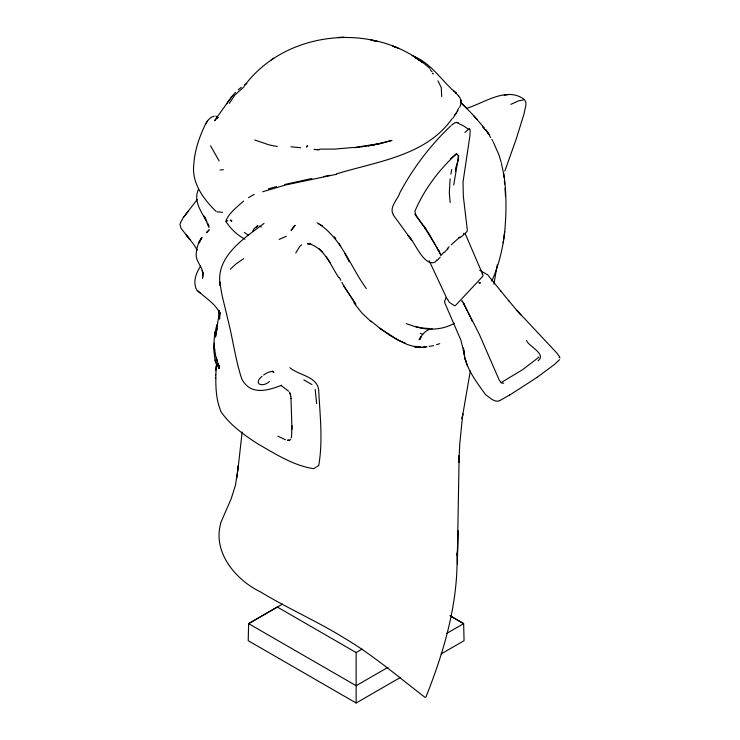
<?xml version="1.0" encoding="UTF-8"?>
<svg xmlns="http://www.w3.org/2000/svg" width="740" height="740" viewBox="0 0 740 740"><rect width="100%" height="100%" fill="white"/><g stroke="black" fill="none" stroke-linecap="round" stroke-linejoin="round"><path stroke-width="1.11" d="M219.179 367.484C219.66 369.852 219.077 364.506 217.569 365.088C218.726 365.107 219.817 368.613 218.957 365.403M362.128 649.091L356.144 652.551L356.144 703L400.109 677.618M219.003 367.262C218.429 364.052 219.336 369.834 219.133 367.752M457.69 551.716L457.847 530.635L457.375 555.601L459.151 455.655L458.865 462.186L459.753 443.982L462.787 413.817L462.093 418.683L470.316 370.953M291.893 429.505L291.884 425.852L291.615 435.213M313.057 468.568C293.105 465.395 275.345 453.907 258.019 444C244.422 435.213 230.64 425.546 221.251 412.125C214.988 398 215.571 381.637 216.173 366.476M491.813 281.089C498.732 265.503 502.83 248.77 504.689 231.851L504.708 231.629C506.512 212.223 506.521 192.585 503.764 173.271M441.688 96.579L441.29 87.699L437.941 80.836M203.019 273.254L202.556 278.231L202.88 274.318L202.251 270.368L203.056 274.392C202.742 266.807 195.314 261.275 196.22 253.617C196.637 247.817 198.292 241.971 202.038 237.42L199.217 242.924M458.365 95.552C461.39 98.688 461.695 103.535 459.697 107.3M214.212 343.193L213.842 350.14L214.896 358.909L216.293 363.96L217.865 365.449L218.661 367.974L218.217 365.384L218.411 366.559M219.715 312.585L219.512 314.537L219.725 312.252M215.812 370.222L216.644 363.294M219.512 314.537L219.678 312.854L219.392 319.125L219.327 310.634L219.826 318.348M242.128 432.003L238.067 468.494L238.446 465.599L235.403 485.44L231.167 498.797L220.64 522.976M450.133 178.84L449.31 192.807L450.151 202.51M453.713 185.028L458.735 155.372M236.772 478.318L238.446 465.599M504.708 231.629L503.2 242.859M497.215 264.939L493.922 284.151M219.281 312.696L215.488 337.079L216.663 329.781L215.812 334.129M291.282 437.812L291.653 435.823M450.845 174.178L451.714 169.442M461.862 300.736L462.63 301.532M455.526 171.06C454.665 166.186 461.982 157 456.043 153.513M216.2 328.135L217.375 324.25C214.637 332.5 213.176 341.353 214.619 350.011L214.258 346.958L215.627 355.561L218.753 366.143M420.209 339.336L420.949 336.82L419.136 339.762C422.05 334.748 425.852 329.383 432.151 328.81M216.404 331.076L217.283 328.144M180.634 222.305L183.363 217.44L197.266 199.495M180.708 222.5L179.987 224.46L180.976 228.272L189.958 239.547L186.147 234.931M198.32 189.671C192.252 203.593 204.999 215.257 209.096 227.615M504.837 171.107L516.048 139.536L523.948 114.173L525.844 105.376L525.872 102.24L524.457 99.585M252.581 231.537L253.857 228.965L257.816 225.506L256.318 227.208M462.084 301.624L462.204 301.161M214.156 116.134C207.94 117.642 205.322 124.487 202.899 129.759C198.181 140.646 194.602 152.107 193.852 164.012C191.318 182.577 203.352 199.051 216.015 211.307M457.052 111.342L458.754 108.04M446.174 297.452L444.574 301.393L444.925 303.197L460.983 340.363L464.618 355.542L463.851 350.048M295.713 253.061L299.506 246.818L301.559 244.801M220.687 523.559C212.556 552.373 235.783 579.984 260.489 591.908C287.953 608.558 317.516 621.415 344.794 638.37C373.441 655.335 398.731 677.211 425.01 697.348L425.889 697.154C443.954 651.857 458.532 602.619 456.95 553.252M229.308 103.341L234.802 95.108L244.32 86.534M307.276 145.752L306.554 147.047L307.609 145.54M201.335 238.4L199.088 241.989M454.813 114.894L455.933 113.118M457.958 110.649L453.01 117.965M205.609 123.978L207.589 120.916M200.651 266.048C196.1 272.792 192.493 282.329 196.785 290.025C204.915 297.526 215.238 303.335 220.15 313.695L218.393 310.328L219.715 314.047L219.003 310.707L219.66 315.758M226.69 103.794L229.826 99.243L214.582 120.685L217.097 118.011M228.623 101.01L232.73 95.451M559.533 359.677L554.121 364.746L537.268 377.187M452.186 118.567C425.963 155.955 376.928 161.44 336.515 173.891M183.363 217.44L188.422 211.067M208.921 230.038L206.442 232.721L209.272 229.798M230.519 98.217L235.551 92.297M440.134 257.261L437.201 260.36M289.941 440.124L290.728 439.236M244.875 85.248C287.185 28.768 378.001 21.414 429.875 68.413M440.651 255.753L443.954 252.155M262.006 376.253C252.525 384.504 263.19 387.612 269.443 381.47M230.297 269.212L236.106 263.884L243.654 258.639M447.293 248.621L449.189 246.716M444.574 252.164L448.07 248.677M538.045 357.864L522.69 369.639L501.665 382.256M463.342 233.96L464.008 233.294M465.442 233.137L466.977 231.518L467.31 229.937L463.323 196.267L463.027 181.994L469.891 135.91L470.159 130.12L469.743 129.361L468.392 129.435L464.877 132.423M450.706 125.957C430.329 145.29 413.142 167.943 399.896 192.715C397.88 199.467 388.861 207.098 393.245 214.535M435.999 260.656L436.609 260.082M451.113 244.875L459.966 236.994M436.008 261.525C424.501 268.953 414.141 240.583 408.193 235.385L411.634 240.296L408.193 235.385M538.063 360.787C546.925 354.025 528.175 346.043 526.556 340.493M450.475 158.878L455.146 154.863L457.079 154.142M464.193 234.303L460.456 237.401M243.608 201.058C237.151 206.932 228.891 212.944 225.746 221.269C230.538 228.623 237.031 235.061 244.875 239.131M238.28 89.725L241.194 87.357M271.377 59.958L273.671 58.136M455.6 154.642C438.57 170.357 423.724 190.171 414.844 211.474L416.102 215.608L415.806 215.201L428.682 233.165L439.264 251.85L438.117 249.565M451.585 125.143L454.397 123.053L456.414 122.387L458.227 122.674M263.976 223.434C243.95 238.437 215.09 256.743 220.243 285.788L219.743 281.718L221.991 295.001L229.853 327.774C233.646 344.775 236.263 362.128 241.684 378.714C250.166 395.53 267.075 390.942 281.607 385.235M537.231 377.28L509.768 394.993M263.597 375.023C266.779 372.784 271.719 370.185 273.911 372.285L272.311 370.999M244.32 85.137L246.818 83.528M316.942 466.625L318.727 465.534C323.093 440.698 319.948 414.937 318.663 389.832C317.081 376.299 298.683 375.346 289.886 367.706M480.38 282.523L478.734 282.865M316.239 467.181L313.64 468.614M509.925 394.836L499.593 400.682M282.476 604.099L248.631 623.644L248.214 640.692L356.144 703M387.991 667.323L356.144 685.712L248.631 623.644L277.232 606.994L356.144 652.551M446.729 633.412L463.647 623.644L464.063 640.692L441.086 653.957M217.921 117.493L216.431 118.335L218.023 117.438M248.529 197.654L254.209 194.444M454.268 323.361C442.539 329.892 428.34 330.669 415.63 326.701M510.85 104.368L518.296 100.964L523.568 99.9M227.892 220.659L226.347 221.251M279.147 239.381L286.297 236.273M466.533 108.382C483.895 103.175 506.068 86.571 523.633 98.947M459.207 237.91L459.059 237.383M499.149 400.941C494.024 402.468 489.547 397.186 485.56 394.651C475.505 380.647 463.878 365.875 463.536 347.846M262.617 191.762L285.899 184.898L336.543 174.288M436.554 344.674L439.773 343.656M268.389 188.867L276.557 186.536M503.681 383.237L501.119 382.876L499.019 379.629L479.316 334.314L463.37 302.808M284.798 184.491L311.771 178.497M381.553 143.273L353.896 147.602M375.199 144.587L391.96 140.387L381.156 143.421L368.233 145.91M323.87 176.536L330.012 175.297M288.276 440.106L287.74 440.217L289.266 440.069M374.801 144.79L360.926 146.955M429.256 346.348L433.686 345.608M508.916 94.535L504.199 95.257M231.352 221.14L230.778 220.076M354.775 147.676L359.899 147.075M353.6 147.436L334.97 149.082L319.643 149.138M223.424 169.701L220.002 169.978M344.026 37.056L338.208 37.453M311.087 243.95L307.544 243.821L310.254 243.941L309.107 243.765C324.564 248.205 330.623 265.346 338.698 277.555M319.125 149.702L314.056 149.443L318.921 149.73M414.844 346.764L421.402 347.486L426.98 346.662L421.504 347.56L414.844 346.764L420.857 347.079L414.89 346.292M420.857 347.079L414.937 346.736L407.675 344.618M429.256 328.56L421.8 327.986L414.086 326.322L406.288 323.648M287.407 440.383L288.877 440.522M290.931 146.751L300.662 147.769M215.71 116.171L217.542 116.615M277.361 146.557L269.046 144.883L254.764 139.99M375.513 41.015L370.879 40.053L377.557 41.468M259.213 226.227L261.387 226.903M456.414 122.387L463.666 125.939L468.263 129.121M395.808 47.277L392.857 46.185L399.119 48.535M217.005 211.806L222.518 212.288M479.705 270.304L487.66 274.799L500.832 291.042M230.788 220.474L231.925 220.936L230.362 220.131M420.255 333.324L422.707 334.36M412.189 55.676C431.087 62.586 441.521 80.919 456.404 93.323L453.444 90.502M285.353 439.699L277.879 436.202M407.389 344.516L399.128 340.779L390.147 335.572L379.777 328.236L397.399 339.586L405.511 343.295M318.764 223.97L322.446 225.783M303.816 379.925L311.956 384.569M450.706 616.17L463.647 623.644L449.855 615.551M317.099 222.777C341.473 237.521 350.242 266.641 366.374 288.591M559.172 357.374L559.986 357.938M218.504 365.68L219.022 366.087L218.615 365.782M414.308 56.814L419.303 60.153M244.32 232.379L248.621 235.477M281.2 385.586L288.656 391.22M538.794 357.633L538.202 356.967M380.887 329.106L370.953 321.021M482.101 274.068L483.137 275.086L482.628 276.483L455.572 305.407A0.999 0.722 -8 0 1 454.249 305.574L449.291 302.262L447.571 299.367M197.349 290.57L200.614 293.392M455.914 93.12L458.634 95.876M371.286 321.891L361.805 312.891L353.914 302.873M464.202 105.894L461.381 103.054L471.917 113.71L484.515 128.149M465.969 107.615L460.946 102.601M318.94 248.538L322.603 252.146M469.142 128.427L469.641 129.056M474.46 116.559L474.109 116.189L476.995 119.242M432.576 73.399L433.131 73.972L432.743 73.316M430.153 69.699L432.142 71.854M521.006 315.12L516.871 310.375L556.61 352.776L559.68 356.884M482.748 127.141L485.449 130.222M517.14 310.689L508.769 300.736M509.027 301.06L500.573 290.737M186.869 235.783L193.723 244.385L197.293 250.157M334.415 236.735L335.831 238.567M414.77 214.082L424.057 226.736M487.262 132.562L488.4 134.134M486.245 130.406L489.732 135.291M409.146 236.754L393.273 214.961M423.696 225.783L426.342 229.594M326.312 256.854L330.17 262.608M485.773 129.583L489.251 134.828M424.658 227.606L435.694 245.634M338.901 243.247L340.678 246.069M343.758 286.149L355.82 304.279L343.906 286.01M219.16 160.959L210.567 145.826M489.547 135.707L490.666 137.557M491.786 139.416L492.905 141.266M289.507 392.219L290.802 396.168M436.258 246.633L437.377 248.621M437.839 249.472L440.55 254.468M339.336 277.537L340.844 280.349M341.843 282.227L343.85 285.973M344.877 253.589L349.271 261.877M204.342 216.469L205.165 218.023L204.148 216.062M463.296 302.66L464.387 304.741M437.988 249.334L440.661 254.615M205.433 218.513L206.83 221.306M493.358 142.182L498.982 154.993L501.156 162.365M463 302.429L467.615 311.697M447.062 298.904L429.182 260.721M468.087 312.668L469.974 316.554M470.844 318.348L472.129 321.031M482.406 273.661L465.081 233.405M207.265 223.295L208.412 225.839M208.033 223.878L208.958 226.024M479.724 282.856L480.02 283.605M215.506 361.582L215.775 362.304L215.34 361.046M467.643 366.448L464.776 357.864L465.784 360.907M290.117 393.245L290.561 394.624M216.737 359.668L217.273 361.37M215.913 362.841L215.692 362.119M218.402 363.562L218.698 364.579M216.191 357.781L216.737 359.677M215.275 360.769L215.451 361.397L215.09 359.982M501.47 163.42L503.431 173.067M460.992 101.51L460.622 99.475L461.02 101.63M315.185 389.499L316.664 403.55M218.985 367.105L219.114 368.122M503.57 174.168L503.968 177.471M504.365 180.773L504.763 184.066M290.839 396.261L291.014 398.388M505.032 188.386L505.494 195.943M290.977 398.296L291.884 426.12M215.599 374.505L215.608 375.088M215.654 377.918L215.664 378.492M457.514 551.633L457.561 555.574M457.459 551.282L457.487 563.926M214.609 335.544L215.34 331.631L214.609 335.544M295.01 225.386L291.171 230.297L295.01 225.386M419.571 60.356L415.667 57.711L422.901 62.632L419.571 60.356M218.55 367.382L218.402 366.781L218.55 367.373"/></g></svg>
